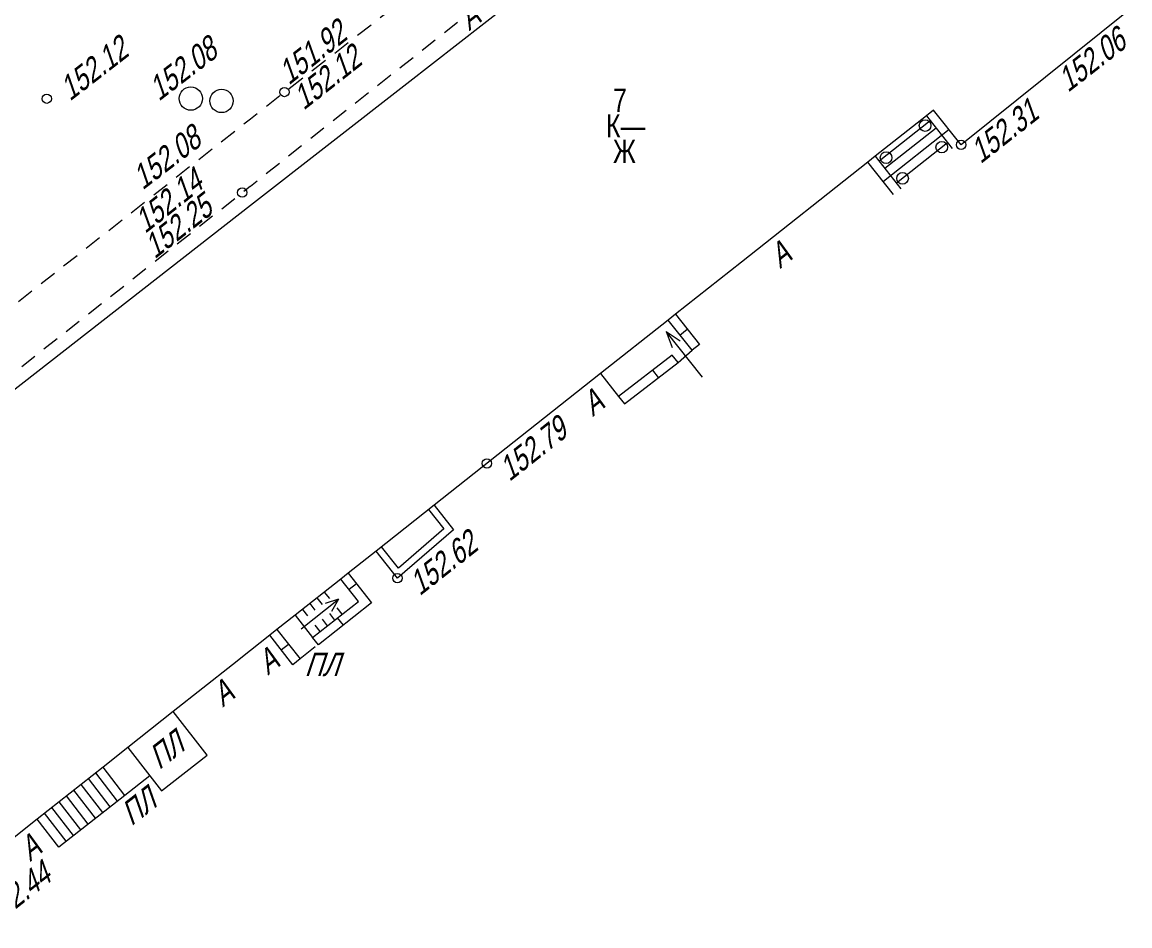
# Model space of a CAD drawing. Header units: metres. Extents: x 382 to 851, y 14083 to 14440.
# Drawn here: x 740.2 to 787.75, y 14315.19 to 14353.98 of the extents above; entities that cross this region are included whole.
import ezdxf
from ezdxf.enums import TextEntityAlignment as Align

# ---------------------------------------------------------------- set-up
doc = ezdxf.new("R2010")
doc.units = ezdxf.units.M
doc.header["$MEASUREMENT"] = 0
for name, color, linetype, lineweight in [('Бортовой камень', 7, 'Continuous', 25), ('Внутреннее заполнение', 7, 'Continuous', 25), ('Горизонтали', 7, 'Continuous', 25), ('Граница улицы', 7, 'Continuous', 25), ('Здания', 7, 'Continuous', 25), ('Колодцы', 7, 'Continuous', 25), ('Крыльца', 7, 'Continuous', 25), ('Навесы', 7, 'Continuous', 25), ('Части зданий', 7, 'Continuous', 25)]:
    doc.layers.add(name, color=color, linetype=linetype, lineweight=lineweight)
doc.styles.add('Style-RUSSIAN_1251', font='RUSSIAN_1251.shx')
doc.styles.add('Style-RUSSIAN_1251 I 0.32000', font='RUSSIAN_1251.shx', dxfattribs={"oblique": 18.334649})
doc.styles.add('Style-RUSSIAN_1251 I 0.32289', font='RUSSIAN_1251.shx', dxfattribs={"oblique": 18.5})

# ---------------------------------------------------------------- blocks, each defined once
blk = doc.blocks.new('KOLOD_24')
at = {"layer": 'Колодцы', "color": 251, "linetype": 'Continuous', "lineweight": 9}
blk.add_arc((0, 0), 0.5, 0, 360, dxfattribs=at)
blk = doc.blocks.new('KOLOD_25')
at = {"layer": 'Колодцы', "color": 251, "linetype": 'Continuous', "lineweight": 9}
blk.add_arc((0, 0), 0.5, 0, 360, dxfattribs=at)
blk = doc.blocks.new('PIKET_135')
at = {"layer": 'Горизонтали', "color": 251, "linetype": 'Continuous', "lineweight": 9}
blk.add_arc((0, 0), 0.2, 0, 360, dxfattribs=at)
blk = doc.blocks.new('PIKET_352')
at = {"layer": 'Горизонтали', "color": 251, "linetype": 'Continuous', "lineweight": 9}
blk.add_arc((0, 0), 0.2, 0, 360, dxfattribs=at)
blk = doc.blocks.new('msdElementTypeLineString_136')
at = {"layer": 'Бортовой камень', "color": 251, "linetype": 'Continuous', "lineweight": 9}
for p, q in [((31.794, 25.404), (32.356, 25.847)), ((30.84, 24.651), (31.401, 25.094)), ((29.885, 23.899), (30.447, 24.342)), ((28.931, 23.147), (29.493, 23.589)), ((27.977, 22.394), (28.538, 22.837)), ((27.022, 21.642), (27.584, 22.085)), ((26.068, 20.889), (26.63, 21.332)), ((25.114, 20.137), (25.675, 20.58)), ((24.159, 19.384), (24.721, 19.827)), ((23.205, 18.632), (23.767, 19.075)), ((22.251, 17.88), (22.812, 18.322)), ((21.296, 17.127), (21.858, 17.57)), ((20.342, 16.375), (20.904, 16.818)), ((19.388, 15.622), (19.949, 16.065)), ((18.433, 14.87), (18.995, 15.313)), ((17.479, 14.117), (18.041, 14.56)), ((16.525, 13.365), (17.086, 13.808)), ((15.57, 12.613), (16.132, 13.055)), ((14.616, 11.86), (15.178, 12.303)), ((13.655, 11.116), (14.221, 11.554)), ((12.694, 10.373), (13.259, 10.811)), ((11.732, 9.629), (12.298, 10.067)), ((10.771, 8.886), (11.337, 9.324)), ((9.81, 8.142), (10.375, 8.58)), ((8.848, 7.399), (9.414, 7.837)), ((7.887, 6.655), (8.453, 7.093)), ((6.926, 5.912), (7.492, 6.35)), ((5.964, 5.168), (6.53, 5.606)), ((5.003, 4.425), (5.569, 4.863)), ((4.042, 3.681), (4.608, 4.119)), ((3.081, 2.938), (3.646, 3.376)), ((2.119, 2.194), (2.685, 2.632)), ((1.158, 1.451), (1.724, 1.889)), ((0.197, 0.707), (0.762, 1.145)), ((0.253, 0.001), (0.105, 0.326))]:
    blk.add_line(p, q, dxfattribs=at)
at = {"layer": 'Бортовой камень', "color": 251, "linetype": 'Continuous', "lineweight": 9, "flags": 128}
blk.add_lwpolyline([(32.748, 26.156), (33.012, 26.364), (33.029, 26.378)], dxfattribs=at)
blk = doc.blocks.new('msdElementTypeLineString_137')
at = {"layer": 'Бортовой камень', "color": 251, "linetype": 'Continuous', "lineweight": 9}
for p, q in [((36.179, 28.987), (36.466, 29.213)), ((35.212, 28.225), (35.786, 28.678)), ((34.245, 27.464), (34.819, 27.916)), ((33.278, 26.702), (33.852, 27.155)), ((32.311, 25.941), (32.885, 26.393)), ((31.343, 25.179), (31.918, 25.632)), ((30.376, 24.418), (30.951, 24.87)), ((29.409, 23.656), (29.984, 24.109)), ((28.442, 22.895), (29.017, 23.347)), ((27.475, 22.134), (28.049, 22.586)), ((26.508, 21.372), (27.082, 21.824)), ((25.541, 20.611), (26.115, 21.063)), ((24.574, 19.849), (25.148, 20.301)), ((23.607, 19.088), (24.181, 19.54)), ((22.64, 18.326), (23.214, 18.778)), ((21.673, 17.565), (22.247, 18.017)), ((20.706, 16.803), (21.28, 17.255)), ((19.739, 16.042), (20.313, 16.494)), ((18.772, 15.28), (19.346, 15.732)), ((17.804, 14.519), (18.379, 14.971)), ((16.837, 13.757), (17.412, 14.209)), ((15.87, 12.996), (16.445, 13.448)), ((13.942, 11.465), (14.514, 11.92)), ((12.979, 10.698), (13.551, 11.154)), ((12.016, 9.932), (12.588, 10.387)), ((11.053, 9.165), (11.625, 9.62)), ((10.09, 8.399), (10.662, 8.854)), ((9.127, 7.632), (9.699, 8.087)), ((8.164, 6.866), (8.736, 7.321)), ((7.201, 6.099), (7.773, 6.554)), ((6.238, 5.333), (6.81, 5.788)), ((5.275, 4.566), (5.847, 5.021)), ((4.312, 3.8), (4.883, 4.255)), ((3.349, 3.033), (3.92, 3.488)), ((2.385, 2.267), (2.957, 2.722)), ((1.422, 1.5), (1.994, 1.955))]:
    blk.add_line(p, q, dxfattribs=at)
at = {"layer": 'Бортовой камень', "color": 251, "linetype": 'Continuous', "lineweight": 9, "flags": 128}
for points in [[(14.905, 12.231), (15.443, 12.659), (15.477, 12.686)], [(0.475, 0.716), (0.557, 0.804), (0.786, 0.993), (1.031, 1.189)], [(0, 0), (0.124, 0.263), (0.166, 0.325)]]:
    blk.add_lwpolyline(points, dxfattribs=at)
blk = doc.blocks.new('msdElementTypeLineString_139')
at = {"layer": 'Бортовой камень', "color": 251, "linetype": 'Continuous', "lineweight": 9}
for p, q in [((51.8, 40.365), (51.519, 40.144)), ((51.125, 39.835), (50.563, 39.392)), ((50.169, 39.083), (49.606, 38.641)), ((49.213, 38.332), (48.65, 37.889)), ((48.257, 37.58), (47.694, 37.137)), ((47.301, 36.828), (46.738, 36.386)), ((46.345, 36.077), (45.782, 35.634)), ((45.389, 35.325), (44.826, 34.882)), ((44.433, 34.573), (43.87, 34.131)), ((42.523, 33.068), (41.961, 32.624)), ((41.569, 32.313), (41.008, 31.869)), ((40.616, 31.558), (40.055, 31.113)), ((39.663, 30.803), (39.101, 30.358)), ((38.71, 30.048), (38.148, 29.603)), ((37.756, 29.292), (37.195, 28.848)), ((36.803, 28.537), (36.242, 28.093)), ((35.85, 27.782), (35.289, 27.337)), ((34.897, 27.027), (34.335, 26.582)), ((33.943, 26.272), (33.382, 25.827)), ((32.032, 24.768), (31.464, 24.331)), ((31.068, 24.026), (30.501, 23.589)), ((30.105, 23.284), (29.538, 22.846)), ((29.142, 22.541), (28.574, 22.104)), ((28.178, 21.799), (27.611, 21.362)), ((27.215, 21.057), (26.647, 20.62)), ((26.251, 20.315), (25.684, 19.878)), ((25.288, 19.572), (24.721, 19.135)), ((24.325, 18.83), (23.757, 18.393)), ((23.361, 18.088), (22.794, 17.651)), ((22.398, 17.346), (21.831, 16.909)), ((21.435, 16.603), (20.867, 16.166)), ((20.471, 15.861), (19.904, 15.424)), ((19.508, 15.119), (18.941, 14.682)), ((18.544, 14.377), (17.977, 13.94)), ((17.581, 13.635), (17.014, 13.197)), ((16.618, 12.892), (16.05, 12.455)), ((15.654, 12.15), (15.087, 11.713)), ((14.691, 11.408), (14.124, 10.971)), ((13.728, 10.666), (13.16, 10.229)), ((11.802, 9.18), (11.235, 8.742)), ((10.84, 8.436), (10.273, 7.998)), ((9.878, 7.692), (9.311, 7.254)), ((8.916, 6.948), (8.349, 6.51)), ((7.953, 6.204), (7.387, 5.766)), ((6.991, 5.46), (6.425, 5.022)), ((6.031, 4.715), (5.467, 4.274)), ((5.073, 3.966), (4.508, 3.525)), ((4.115, 3.217), (3.55, 2.776)), ((3.156, 2.468), (2.592, 2.027)), ((2.198, 1.719), (1.634, 1.278)), ((1.24, 0.97), (0.676, 0.528)), ((0.282, 0.221), (0, 0))]:
    blk.add_line(p, q, dxfattribs=at)
at = {"layer": 'Бортовой камень', "color": 251, "linetype": 'Continuous', "lineweight": 9, "flags": 128}
for points in [[(43.477, 33.822), (42.932, 33.392), (42.914, 33.379)], [(32.99, 25.517), (32.53, 25.152), (32.428, 25.073)], [(12.764, 9.923), (12.547, 9.756), (12.197, 9.486)]]:
    blk.add_lwpolyline(points, dxfattribs=at)
blk = doc.blocks.new('PIKET_419')
at = {"layer": 'Горизонтали', "color": 251, "linetype": 'Continuous', "lineweight": 9}
blk.add_arc((0, 0), 0.2, 0, 360, dxfattribs=at)
blk = doc.blocks.new('PIKET_427')
at = {"layer": 'Горизонтали', "color": 251, "linetype": 'Continuous', "lineweight": 9}
blk.add_arc((0, 0), 0.2, 0, 360, dxfattribs=at)
blk = doc.blocks.new('STRELK_9')
at = {"layer": 'Крыльца', "color": 251, "linetype": 'Continuous', "lineweight": 9, "flags": 128}
for points in [[(0, 2.051), (-0.217, 1.488)], [(0, 0), (0, 2.051)], [(0, 2.051), (0.218, 1.489)]]:
    blk.add_lwpolyline(points, dxfattribs=at)
blk = doc.blocks.new('msdElementTypeLineString_142')
at = {"layer": 'Внутреннее заполнение', "color": 251, "linetype": 'Continuous', "lineweight": 9}
for p, q in [((0.001, 0.952), (0.222, 0.672)), ((0.533, 0.28), (0.754, 0))]:
    blk.add_line(p, q, dxfattribs=at)
blk = doc.blocks.new('msdElementTypeLineString_143')
at = {"layer": 'Внутреннее заполнение', "color": 251, "linetype": 'Continuous', "lineweight": 9}
for p, q in [((0.001, 0.953), (0.222, 0.672)), ((0.532, 0.28), (0.754, 0))]:
    blk.add_line(p, q, dxfattribs=at)
blk = doc.blocks.new('msdElementTypeLineString_144')
at = {"layer": 'Внутреннее заполнение', "color": 251, "linetype": 'Continuous', "lineweight": 9}
for p, q in [((0, 0.953), (0.222, 0.673)), ((0.532, 0.28), (0.754, 0))]:
    blk.add_line(p, q, dxfattribs=at)
blk = doc.blocks.new('msdElementTypeLineString_145')
at = {"layer": 'Внутреннее заполнение', "color": 251, "linetype": 'Continuous', "lineweight": 9}
for p, q in [((0, 0.953), (0.222, 0.673)), ((0.532, 0.28), (0.753, 0))]:
    blk.add_line(p, q, dxfattribs=at)
blk = doc.blocks.new('PIKET_428')
at = {"layer": 'Горизонтали', "color": 251, "linetype": 'Continuous', "lineweight": 9}
blk.add_arc((0, 0), 0.2, 0, 360, dxfattribs=at)
blk = doc.blocks.new('ELKRL_4')
at = {"layer": 'Навесы', "color": 251, "linetype": 'Continuous', "lineweight": 9}
blk.add_arc((0, 0), 0.25, 0, 360, dxfattribs=at)
blk = doc.blocks.new('ELKRL_5')
at = {"layer": 'Навесы', "color": 251, "linetype": 'Continuous', "lineweight": 9}
blk.add_arc((0, 0), 0.25, 0, 360, dxfattribs=at)
blk = doc.blocks.new('PIKET_457')
at = {"layer": 'Горизонтали', "color": 251, "linetype": 'Continuous', "lineweight": 9}
blk.add_arc((0, 0), 0.2, 0, 360, dxfattribs=at)
blk = doc.blocks.new('ELKRL_6')
at = {"layer": 'Навесы', "color": 251, "linetype": 'Continuous', "lineweight": 9}
blk.add_arc((0, 0), 0.25, 0, 360, dxfattribs=at)
blk = doc.blocks.new('ELKRL_7')
at = {"layer": 'Навесы', "color": 251, "linetype": 'Continuous', "lineweight": 9}
blk.add_arc((0, 0), 0.25, 0, 360, dxfattribs=at)
blk = doc.blocks.new('msdElementTypeLineString_168')
at = {"layer": 'Бортовой камень', "color": 251, "linetype": 'Continuous', "lineweight": 9}
for p, q in [((26.527, 20.931), (27.092, 21.376)), ((27.356, 20.954), (27.545, 20.648)), ((25.568, 20.178), (26.133, 20.622)), ((24.609, 19.424), (25.175, 19.869)), ((23.65, 18.67), (24.216, 19.115)), ((22.692, 17.916), (23.257, 18.361)), ((21.733, 17.162), (22.298, 17.607)), ((20.774, 16.408), (21.34, 16.853)), ((19.815, 15.655), (20.381, 16.099)), ((18.856, 14.901), (19.422, 15.346)), ((17.898, 14.147), (18.463, 14.592)), ((16.939, 13.393), (17.505, 13.838)), ((15.98, 12.639), (16.546, 13.084)), ((15.021, 11.885), (15.587, 12.33)), ((14.063, 11.131), (14.628, 11.576)), ((12.149, 9.619), (12.713, 10.066)), ((11.193, 8.862), (11.757, 9.309)), ((10.236, 8.105), (10.801, 8.552)), ((9.28, 7.348), (9.844, 7.795)), ((8.324, 6.591), (8.888, 7.038)), ((7.368, 5.834), (7.932, 6.28)), ((6.412, 5.077), (6.976, 5.523)), ((5.455, 4.32), (6.02, 4.766)), ((4.499, 3.563), (5.063, 4.009)), ((3.543, 2.806), (4.107, 3.252)), ((2.587, 2.049), (3.151, 2.495)), ((1.63, 1.292), (2.195, 1.738)), ((0.674, 0.535), (1.238, 0.981)), ((0, 0.001), (0.282, 0.224))]:
    blk.add_line(p, q, dxfattribs=at)
at = {"layer": 'Бортовой камень', "color": 251, "linetype": 'Continuous', "lineweight": 9, "flags": 128}
blk.add_lwpolyline([(13.105, 10.376), (13.576, 10.748), (13.67, 10.822)], dxfattribs=at)
blk = doc.blocks.new('msdElementTypeLineString_169')
at = {"layer": 'Бортовой камень', "color": 251, "linetype": 'Continuous', "lineweight": 9}
for p, q in [((23.039, 18.175), (23.616, 18.634)), ((22.069, 17.405), (22.647, 17.864)), ((21.1, 16.634), (21.678, 17.093)), ((20.131, 15.864), (20.709, 16.323)), ((19.162, 15.093), (19.74, 15.553)), ((18.193, 14.323), (18.771, 14.782)), ((17.224, 13.553), (17.801, 14.012)), ((16.254, 12.782), (16.832, 13.242)), ((15.285, 12.012), (15.863, 12.471)), ((13.347, 10.471), (13.925, 10.93)), ((12.378, 9.701), (12.955, 10.16)), ((11.408, 8.93), (11.986, 9.39)), ((10.439, 8.16), (11.017, 8.619)), ((9.47, 7.39), (10.048, 7.849)), ((8.501, 6.619), (9.079, 7.079)), ((7.525, 5.857), (8.108, 6.31)), ((6.547, 5.098), (7.13, 5.551)), ((5.569, 4.339), (6.152, 4.792)), ((4.591, 3.58), (5.174, 4.033)), ((3.613, 2.821), (4.196, 3.274)), ((2.635, 2.062), (3.218, 2.515)), ((1.657, 1.303), (2.24, 1.756)), ((0.683, 0.539), (1.263, 0.995)), ((0, 0.001), (0.29, 0.229))]:
    blk.add_line(p, q, dxfattribs=at)
at = {"layer": 'Бортовой камень', "color": 251, "linetype": 'Continuous', "lineweight": 9, "flags": 128}
for points in [[(25.04, 19.626), (25.063, 19.639), (25.377, 19.775)], [(24.008, 18.945), (24.269, 19.153), (24.609, 19.372)], [(14.316, 11.242), (14.847, 11.663), (14.894, 11.701)]]:
    blk.add_lwpolyline(points, dxfattribs=at)
blk = doc.blocks.new('STRELK_10')
at = {"layer": 'Крыльца', "color": 251, "linetype": 'Continuous', "lineweight": 9, "flags": 128}
for points in [[(0, 2.5), (-0.226, 1.815)], [(0, 0), (0, 2.5)], [(0, 2.5), (0.226, 1.815)]]:
    blk.add_lwpolyline(points, dxfattribs=at)
blk = doc.blocks.new('msdElementTypeTextNode_15')
at = {"layer": 'Здания', "color": 251, "linetype": 'Continuous', "lineweight": 9, "style": 'Style-RUSSIAN_1251', "width": 0.799996}
for s, p in [(' 7 ', (0, 1.1)), ('К—', (0, 0)), (' Ж', (0, -1.101))]:
    blk.add_text(s, height=1, dxfattribs=at).set_placement(p, align=Align.MIDDLE_LEFT)

msp = doc.modelspace()

# ---------------------------------------------------------------- linework, layer by layer
at = {"layer": 'Внутреннее заполнение', "color": 251, "linetype": 'Continuous', "lineweight": 9}
for p, q in [((754.546, 14329.874), (754.233, 14329.625)), ((753.987, 14328.106), (753.74, 14328.421)), ((751.317, 14327.04), (751.631, 14327.288))]:
    msp.add_line(p, q, dxfattribs=at)
at = {"layer": 'Внутреннее заполнение', "color": 251, "linetype": 'Continuous', "lineweight": 9, "flags": 128}
for points in [[(779.18, 14349.75), (776.986, 14348.016)], [(779.986, 14349.368), (777.169, 14347.14)], [(779.428, 14349.437), (777.234, 14347.702)], [(779.924, 14348.809), (777.731, 14347.075)], [(768.436, 14340.551), (768.749, 14340.8)], [(767.52, 14338.729), (767.276, 14339.047)], [(757.643, 14333.06), (758.297, 14332.234), (756.347, 14330.552), (755.626, 14331.465)], [(744.285, 14320.549), (743.355, 14321.761)], [(743.655, 14320.056), (742.727, 14321.264)], [(743.97, 14320.302), (743.041, 14321.513)], [(743.025, 14319.562), (742.1, 14320.768)], [(743.34, 14319.809), (742.413, 14321.016)], [(742.395, 14319.069), (741.472, 14320.272)], [(742.71, 14319.316), (741.786, 14320.52)], [(742.08, 14318.823), (741.158, 14320.024)]]:
    msp.add_lwpolyline(points, dxfattribs=at)
at = {"layer": 'Здания', "color": 251, "linetype": 'Continuous', "lineweight": 9, "flags": 128}
for points in [[(750, 14346.123), (756.711, 14351.355), (763.322, 14356.508)], [(787.749, 14354.518), (780.506, 14348.718), (779.318, 14350.201), (779.014, 14349.96), (776.82, 14348.226), (776.507, 14347.977), (771.075, 14343.682), (768.242, 14341.442), (767.928, 14341.193), (765.026, 14338.898), (757.879, 14333.246), (755.39, 14331.279), (754.187, 14330.327), (753.874, 14330.079), (751.911, 14328.527), (751.136, 14327.914), (750.822, 14327.666), (750, 14327.016)], [(719.397, 14322.266), (750, 14346.123)], [(750, 14327.016), (749.219, 14326.398), (746.684, 14324.394), (744.732, 14322.85), (743.669, 14322.009), (740.845, 14319.776), (739.2, 14318.475)]]:
    msp.add_lwpolyline(points, dxfattribs=at)
at = {"layer": 'Крыльца', "color": 251, "linetype": 'Continuous', "lineweight": 9}
msp.add_line((752.769, 14327.172), (752.135, 14326.65), dxfattribs=at)
at = {"layer": 'Крыльца', "color": 251, "linetype": 'Continuous', "lineweight": 9, "flags": 128}
for points in [[(779.014, 14349.96), (780.127, 14348.553)], [(777.608, 14346.585), (776.507, 14347.977)], [(776.82, 14348.226), (777.923, 14346.831)], [(768.242, 14341.442), (769.267, 14340.145), (768.953, 14339.897), (767.928, 14341.193)], [(765.803, 14337.916), (766.051, 14337.602), (768.352, 14339.368), (768.103, 14339.682), (765.803, 14337.916)], [(768.352, 14339.368), (768.953, 14339.897)], [(765.026, 14338.898), (765.803, 14337.916)], [(754.187, 14330.327), (755.194, 14329.055), (752.912, 14327.261), (752.664, 14327.575), (754.631, 14329.121), (753.874, 14330.079)], [(751.911, 14328.527), (752.664, 14327.575)], [(751.136, 14327.914), (752.135, 14326.65), (751.821, 14326.403), (750.822, 14327.666)], [(744.732, 14322.85), (745.679, 14321.639), (746.184, 14320.993), (748.145, 14322.527), (746.684, 14324.394)], [(745.679, 14321.639), (744.6, 14320.795), (743.669, 14322.009)], [(744.6, 14320.795), (741.765, 14318.576), (740.845, 14319.776)]]:
    msp.add_lwpolyline(points, dxfattribs=at)
at = {"layer": 'Части зданий', "color": 251, "linetype": 'Continuous', "lineweight": 9, "flags": 128}
msp.add_lwpolyline([(757.879, 14333.246), (758.711, 14332.194), (756.306, 14330.121), (755.39, 14331.279)], dxfattribs=at)

# ---------------------------------------------------------------- block references
at = {"layer": 'Бортовой камень', "color": 251, "linetype": 'Continuous', "lineweight": 9}
for name, p in [('msdElementTypeLineString_169', (750, 14349.836)), ('msdElementTypeLineString_168', (750, 14346.948)), ('msdElementTypeLineString_139', (698.2, 14324.066)), ('msdElementTypeLineString_137', (713.534, 14320.624)), ('msdElementTypeLineString_136', (716.971, 14320.571))]:
    msp.add_blockref(name, p, dxfattribs=at)
at = {"layer": 'Внутреннее заполнение', "color": 251, "linetype": 'Continuous', "lineweight": 9}
for name, p in [('msdElementTypeLineString_144', (752.852, 14328.319)), ('msdElementTypeLineString_145', (753.166, 14328.567)), ('msdElementTypeLineString_142', (752.224, 14327.823)), ('msdElementTypeLineString_143', (752.538, 14328.071))]:
    msp.add_blockref(name, p, dxfattribs=at)
at = {"layer": 'Горизонтали', "color": 251, "linetype": 'Continuous', "lineweight": 9}
for name, p in [('PIKET_419', (751.456, 14350.983)), ('PIKET_135', (741.253, 14350.696)), ('PIKET_457', (780.506, 14348.718)), ('PIKET_352', (749.643, 14346.667)), ('PIKET_427', (760.148, 14335.041)), ('PIKET_428', (756.306, 14330.121))]:
    msp.add_blockref(name, p, dxfattribs=at)
at = {"layer": 'Здания', "color": 251, "linetype": 'Continuous', "lineweight": 9}
msp.add_blockref('msdElementTypeTextNode_15', (765.261, 14349.532), dxfattribs=at)
at = {"layer": 'Колодцы', "color": 251, "linetype": 'Continuous', "lineweight": 9}
for name, p in [('KOLOD_24', (747.436, 14350.701)), ('KOLOD_25', (748.756, 14350.599))]:
    msp.add_blockref(name, p, dxfattribs=at)
at = {"layer": 'Крыльца', "color": 251, "linetype": 'Continuous', "lineweight": 9}
for name, p, rotation in [('STRELK_10', (769.398, 14338.738), 38.3372), ('STRELK_9', (752.167, 14327.94), 308.3380407135738)]:
    msp.add_blockref(name, p, dxfattribs=dict(at, rotation=rotation))
at = {"layer": 'Навесы', "color": 251, "linetype": 'Continuous', "lineweight": 9}
for name, p in [('ELKRL_4', (778.96, 14349.542)), ('ELKRL_6', (779.676, 14348.616)), ('ELKRL_5', (777.285, 14348.165)), ('ELKRL_7', (777.99, 14347.277))]:
    msp.add_blockref(name, p, dxfattribs=at)

# ---------------------------------------------------------------- texts
at = {"layer": 'Горизонтали', "color": 251, "linetype": 'Continuous', "lineweight": 9}
for s, rotation, style, oblique, width, p in [('151.92', 38.217, 'Style-RUSSIAN_1251 I 0.32289', 18.5, 0.799996, (751.023, 14352.042)), ('152.25', 38.2537, 'Style-RUSSIAN_1251 I 0.32000', 18.3346, 0.8, (745.263, 14344.578))]:
    msp.add_text(s, height=1, rotation=rotation, dxfattribs=dict(at, style=style, oblique=oblique, width=width)).set_placement(p, align=Align.TOP_LEFT)
for s, rotation, style, oblique, width, p in [('152.12', 37.7625, 'Style-RUSSIAN_1251 I 0.32289', 18.5, 0.799996, (742.245, 14350.568)), ('152.06', 37.9607, 'Style-RUSSIAN_1251 I 0.32289', 18.5, 0.799996, (785.094, 14350.943)), ('152.12', 38.217, 'Style-RUSSIAN_1251 I 0.32289', 18.5, 0.799996, (752.277, 14350.175)), ('152.31', 38.211, 'Style-RUSSIAN_1251 I 0.32289', 18.5, 0.799996, (781.339, 14347.876)), ('152.14', 38.2537, 'Style-RUSSIAN_1251 I 0.32000', 18.3346, 0.8, (745.469, 14344.884)), ('152.79', 38.3372, 'Style-RUSSIAN_1251 I 0.32289', 18.5, 0.799996, (761.113, 14334.239)), ('152.62', 38.3372, 'Style-RUSSIAN_1251 I 0.32289', 18.5, 0.799996, (757.261, 14329.332)), ('152.44', 38.3372, 'Style-RUSSIAN_1251 I 0.32289', 18.5, 0.799996, (738.959, 14315.144))]:
    msp.add_text(s, height=1, rotation=rotation, dxfattribs=dict(at, style=style, oblique=oblique, width=width)).set_placement(p)
at = {"layer": 'Граница улицы', "color": 251, "linetype": 'Continuous', "lineweight": 9, "style": 'Style-RUSSIAN_1251 I 0.32289', "oblique": 18.5, "width": 0.799996}
for rotation, p in [(38.2267, (759.387, 14353.586)), (38.2267, (772.729, 14343.382)), (38.3636, (764.69, 14337.027)), (38.3636, (750.744, 14325.929)), (38.3636, (748.807, 14324.558)), (38.3636, (740.533, 14317.931))]:
    msp.add_text('А', height=1, rotation=rotation, dxfattribs=at).set_placement(p)
at = {"layer": 'Колодцы', "color": 251, "linetype": 'Continuous', "lineweight": 9, "style": 'Style-RUSSIAN_1251 I 0.32289', "oblique": 18.5, "width": 0.799996}
for p in [(746.062, 14350.564), (745.366, 14346.753)]:
    msp.add_text('152.08', height=1, rotation=37.5401, dxfattribs=at).set_placement(p)
at = {"layer": 'Крыльца', "color": 251, "linetype": 'Continuous', "lineweight": 9, "style": 'Style-RUSSIAN_1251 I 0.32289', "oblique": 18.5, "width": 0.799996}
msp.add_text('ПЛ', height=1, dxfattribs=at).set_placement((752.316, 14325.913))
for p in [(746.082, 14321.872), (744.888, 14319.457)]:
    msp.add_text('ПЛ', height=1, rotation=38.0434, dxfattribs=at).set_placement(p)

doc.saveas('drawing.dxf')
